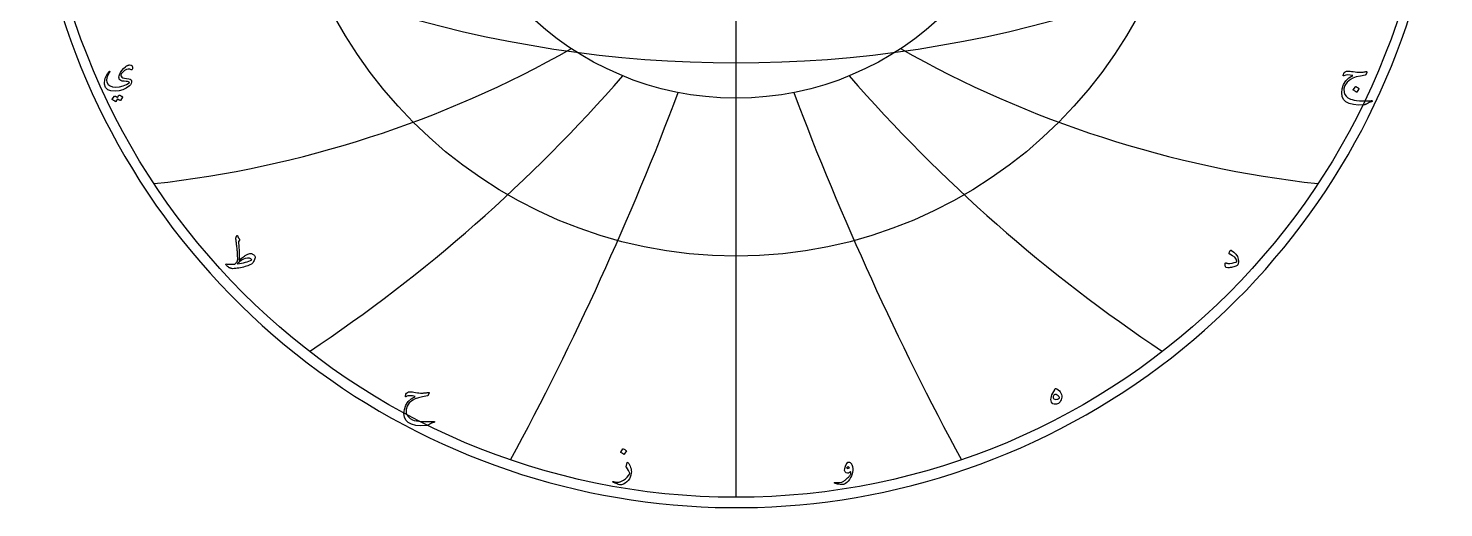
# Model space of a CAD drawing. Header units: millimetres. Extents: x -84 to 84, y -84 to 86.
# Drawn here: x -83.6 to 83.6, y -83.6 to -27.1 of the extents above; entities that cross this region are included whole.
import ezdxf

# ---------------------------------------------------------------- set-up
doc = ezdxf.new("R2010")
doc.units = ezdxf.units.MM
for name, color, linetype in [('CUT_OUTER', 1, 'Continuous'), ('ENGRAVE', 7, 'Continuous'), ('ENGRAVE_FINE', 8, 'Continuous'), ('TEXT', 5, 'Continuous')]:
    doc.layers.add(name, color=color, linetype=linetype)

msp = doc.modelspace()

# ---------------------------------------------------------------- linework, layer by layer
at = {"layer": 'CUT_OUTER'}
msp.add_arc((-0.0002, -0.0002), 83.5724, 151.523247, 87.803747, dxfattribs=at)
at = {"layer": 'ENGRAVE'}
for points in [[(0, -82.35), (0, 82.35)], [(0, -82.35), (0, -35.2859)]]:
    msp.add_lwpolyline(points, dxfattribs=at)
for radius in [82.35, 53.9054, 35.2859]:
    msp.add_circle((0, 0), radius, dxfattribs=at)
for centre, radius, start, end in [((-82.945, 82.945), 129.0951, 276.322674, 299.468021), ((82.945, 82.945), 129.0951, 240.531979, 263.677326), ((-151.8041, 87.6441), 183.3897, 303.578009, 319.00824), ((151.8041, 87.6441), 183.3897, 220.99176, 236.421991), ((-337.8638, 90.5303), 353.9117, 331.575844, 339.290959), ((337.8638, 90.5303), 353.9117, 200.709041, 208.424156)]:
    msp.add_arc(centre, radius, start, end, dxfattribs=at)
at = {"layer": 'ENGRAVE_FINE'}
msp.add_arc((0, 111.2414), 142.3637, 234.73332, 305.26668, dxfattribs=at)
at = {"layer": 'TEXT'}
for points in [[(-71.4156, -31.9326), (-71.5838, -31.8765), (-71.7715, -31.8742), (-71.9786, -31.9258), (-72.2053, -32.0313), (-72.3491, -32.132), (-72.4689, -32.2521), (-72.5647, -32.3917), (-72.6364, -32.5508), (-72.6436, -32.5826), (-72.6442, -32.6158), (-72.6384, -32.6502), (-72.626, -32.6859), (-72.5436, -32.7969), (-72.4053, -32.8807), (-72.2111, -32.9372), (-71.9611, -32.9664), (-71.7143, -32.9927), (-71.5351, -33.0404), (-71.4234, -33.1096), (-71.3793, -33.2002), (-71.3744, -33.3898), (-71.4117, -33.5586), (-71.4913, -33.7067), (-71.613, -33.8339), (-71.9997, -34.0979), (-72.4118, -34.2924), (-72.8491, -34.4174), (-73.3118, -34.4729), (-73.817, -34.4378), (-74.1949, -34.2859), (-74.4455, -34.0171), (-74.5689, -33.6313), (-74.5761, -33.4197), (-74.5455, -33.1898), (-74.4774, -32.9417), (-74.3715, -32.6755), (-74.3347, -32.6015), (-74.2968, -32.53), (-74.258, -32.4612), (-74.2183, -32.395), (-74.1772, -32.331), (-74.1345, -32.269), (-74.0902, -32.2089), (-74.0442, -32.1508), (-74.0196, -32.1268), (-73.9975, -32.117), (-73.978, -32.1216), (-73.9611, -32.1404), (-73.9517, -32.1638), (-73.9494, -32.1872), (-73.9543, -32.2106), (-73.9663, -32.2339), (-74.1799, -32.5781), (-74.3066, -32.8885), (-74.3462, -33.1651), (-74.2988, -33.408), (-74.1462, -33.6638), (-73.9222, -33.8443), (-73.6267, -33.9495), (-73.2598, -33.9794), (-72.7897, -33.9421), (-72.3663, -33.8456), (-71.9897, -33.6901), (-71.6598, -33.4755), (-71.64, -33.4573), (-71.6325, -33.4391), (-71.6374, -33.421), (-71.6546, -33.4028), (-71.7244, -33.369), (-71.8455, -33.3404), (-72.0179, -33.3171), (-72.2416, -33.2989), (-72.4692, -33.271), (-72.6429, -33.2184), (-72.7627, -33.1411), (-72.8286, -33.0391), (-72.8592, -32.9193), (-72.8676, -32.7937), (-72.854, -32.6622), (-72.8183, -32.5248), (-72.7023, -32.255), (-72.5416, -32.0067), (-72.3361, -31.7797), (-72.0858, -31.5742), (-72.0192, -31.5255), (-71.9546, -31.4833), (-71.8919, -31.4476), (-71.8312, -31.4183), (-71.7728, -31.3953), (-71.7169, -31.3781), (-71.6637, -31.3667), (-71.613, -31.3612), (-71.415, -31.3797), (-71.2936, -31.4664), (-71.2488, -31.6213), (-71.2806, -31.8443), (-71.3046, -31.9044), (-71.3351, -31.9391), (-71.3721, -31.9485), (-71.4156, -31.9326)], [(74.4884, -32.2547), (74.3637, -32.5352), (74.3524, -32.5537), (74.339, -32.5677), (74.3238, -32.5771), (74.3066, -32.582), (73.7303, -32.6729), (73.2481, -32.7846), (72.8601, -32.9171), (72.5663, -33.0703), (72.1543, -33.4063), (71.8897, -33.7755), (71.7725, -34.1778), (71.8027, -34.6132), (71.8942, -34.8489), (72.0494, -35.0573), (72.2682, -35.2385), (72.5507, -35.3924), (72.7491, -35.4612), (72.9962, -35.5171), (73.292, -35.5599), (73.6364, -35.5898), (73.8196, -35.5986), (74.0001, -35.6041), (74.178, -35.6064), (74.3533, -35.6054), (74.5254, -35.6015), (74.6936, -35.595), (74.8579, -35.5859), (75.0183, -35.5742), (75.0559, -35.5716), (75.0858, -35.5742), (75.1079, -35.582), (75.1222, -35.595), (75.13, -35.6109), (75.1326, -35.6275), (75.13, -35.6447), (75.1222, -35.6625), (75.1165, -35.6721), (75.1098, -35.6801), (75.1022, -35.6864), (75.0936, -35.6911), (75.0843, -35.6952), (75.0748, -35.6995), (75.0649, -35.7042), (75.0546, -35.7093), (74.905, -35.757), (74.7728, -35.8067), (74.6582, -35.8583), (74.5611, -35.9119), (74.4989, -35.9505), (74.4423, -35.9833), (74.3912, -36.0103), (74.3455, -36.0314), (74.3061, -36.0476), (74.2735, -36.0599), (74.2476, -36.0684), (74.2286, -36.0729), (73.5183, -36.0992), (72.9144, -36.0482), (72.4169, -35.92), (72.026, -35.7145), (71.7436, -35.4327), (71.5767, -35.0807), (71.5254, -34.6586), (71.5897, -34.1664), (71.7598, -33.6706), (72.026, -33.2482), (72.3884, -32.8992), (72.8468, -32.6235), (72.5221, -32.5615), (72.239, -32.5469), (71.9975, -32.5797), (71.7975, -32.6599), (71.7799, -32.6664), (71.7637, -32.6703), (71.7488, -32.6716), (71.7351, -32.6703), (71.7238, -32.6661), (71.7156, -32.6586), (71.7108, -32.6479), (71.7092, -32.6339), (71.7163, -32.5693), (71.7273, -32.5054), (71.7423, -32.442), (71.7611, -32.3794), (71.8273, -32.2576), (71.9325, -32.1677), (72.0767, -32.1096), (72.2598, -32.0833), (72.3757, -32.0843), (72.5208, -32.0976), (72.6952, -32.1232), (72.8988, -32.1612), (73.1088, -32.1992), (73.3027, -32.2248), (73.4803, -32.2382), (73.6416, -32.2391), (73.7192, -32.2357), (73.8014, -32.2307), (73.8881, -32.224), (73.9793, -32.2157), (74.0751, -32.2055), (74.1754, -32.193), (74.2803, -32.1782), (74.3897, -32.1612), (74.4524, -32.1593), (74.4897, -32.1742), (74.5017, -32.206), (74.4884, -32.2547)], [(-72.8702, -34.9301), (-72.8637, -34.9236), (-72.8546, -34.9197), (-72.8429, -34.9184), (-72.8286, -34.9197), (-72.7775, -34.9388), (-72.728, -34.9599), (-72.6801, -34.983), (-72.6338, -35.008), (-72.5889, -35.0352), (-72.5449, -35.0651), (-72.5019, -35.0976), (-72.4598, -35.1327), (-72.4517, -35.1434), (-72.4481, -35.1547), (-72.4491, -35.1667), (-72.4546, -35.1794), (-72.704, -35.5742), (-72.7108, -35.5794), (-72.7208, -35.5794), (-72.7342, -35.5742), (-72.7507, -35.5638), (-72.7621, -35.5542), (-72.7806, -35.5411), (-72.8062, -35.5244), (-72.839, -35.5041), (-72.8793, -35.4799), (-72.9273, -35.4515), (-72.9832, -35.4189), (-73.0468, -35.382), (-73.2442, -35.6885), (-73.2533, -35.6979), (-73.265, -35.7002), (-73.2793, -35.6953), (-73.2962, -35.6833), (-73.3108, -35.6729), (-73.3338, -35.6573), (-73.3653, -35.6366), (-73.4053, -35.6106), (-73.4543, -35.5794), (-73.5131, -35.543), (-73.5816, -35.5015), (-73.6598, -35.4547), (-73.6679, -35.4469), (-73.6715, -35.4391), (-73.6705, -35.4314), (-73.665, -35.4236), (-73.4105, -35.0443), (-73.404, -35.0378), (-73.3949, -35.0339), (-73.3832, -35.0327), (-73.3689, -35.0339), (-73.3254, -35.0481), (-73.2832, -35.0645), (-73.2423, -35.0831), (-73.2027, -35.1041), (-73.1644, -35.127), (-73.1273, -35.1515), (-73.0916, -35.1776), (-73.0572, -35.2054)], [(73.1481, -33.9378), (73.1546, -33.9313), (73.1637, -33.9274), (73.1754, -33.9262), (73.1897, -33.9274), (73.2907, -33.9684), (73.3858, -34.0184), (73.4751, -34.0775), (73.5585, -34.1456), (73.5666, -34.156), (73.5702, -34.1664), (73.5692, -34.1768), (73.5637, -34.1872), (73.3196, -34.582), (73.3105, -34.5914), (73.2988, -34.5937), (73.2845, -34.5888), (73.2676, -34.5768), (73.253, -34.5664), (73.2299, -34.5508), (73.1984, -34.5301), (73.1585, -34.5041), (73.1095, -34.4729), (73.0507, -34.4365), (72.9822, -34.395), (72.904, -34.3482), (72.8936, -34.3404), (72.8884, -34.3326), (72.8884, -34.3249), (72.8936, -34.3171)], [(-59.0666, -51.7634), (-59.0419, -51.7069), (-59.0198, -51.6569), (-59.0003, -51.6134), (-58.9835, -51.5763), (-58.9695, -51.5461), (-58.9588, -51.5231), (-58.9513, -51.5072), (-58.9471, -51.4984), (-58.9383, -51.4871), (-58.9276, -51.4789), (-58.9149, -51.4741), (-58.9003, -51.4724), (-58.8883, -51.4744), (-58.8783, -51.4802), (-58.8701, -51.49), (-58.864, -51.5036), (-58.8367, -51.5698), (-58.812, -51.6283), (-58.7899, -51.6789), (-58.7705, -51.7218), (-58.7593, -51.7406), (-58.7464, -51.7608), (-58.732, -51.7822), (-58.7159, -51.8049), (-58.6979, -51.8289), (-58.6776, -51.8543), (-58.655, -51.8809), (-58.6302, -51.9088), (-58.6146, -51.9371), (-58.6094, -51.9647), (-58.6146, -51.9916), (-58.6302, -52.0179), (-58.7289, -52.1478), (-58.7422, -52.1689), (-58.751, -52.1906), (-58.7552, -52.213), (-58.7549, -52.2361), (-58.7042, -52.8078), (-58.6718, -53.2712), (-58.6575, -53.626), (-58.6614, -53.8725), (-58.6667, -53.9645), (-58.6724, -54.0484), (-58.6784, -54.1242), (-58.6847, -54.1919), (-58.6914, -54.2518), (-58.6984, -54.3043), (-58.7057, -54.3492), (-58.7133, -54.3867), (-58.558, -54.2679), (-58.414, -54.1608), (-58.2813, -54.0653), (-58.1601, -53.9815), (-58.0505, -53.9091), (-57.9529, -53.8478), (-57.8674, -53.7975), (-57.7938, -53.7582), (-57.663, -53.6997), (-57.5406, -53.6543), (-57.4266, -53.6218), (-57.3211, -53.6023), (-57.2653, -53.6007), (-57.2068, -53.6114), (-57.1458, -53.6345), (-57.0821, -53.6699), (-56.9562, -53.7591), (-56.864, -53.8452), (-56.8055, -53.928), (-56.7808, -54.0075), (-56.7825, -54.0962), (-56.8029, -54.1958), (-56.8422, -54.3066), (-56.9003, -54.4283), (-56.9653, -54.5481), (-57.025, -54.6478), (-57.0795, -54.7273), (-57.1289, -54.7867), (-57.2302, -54.8617), (-57.4042, -54.9465), (-57.651, -55.041), (-57.9705, -55.1452), (-58.1485, -55.1968), (-58.3296, -55.2426), (-58.5135, -55.2825), (-58.7003, -55.3166), (-58.8895, -55.3452), (-59.0802, -55.3686), (-59.2726, -55.3868), (-59.4666, -55.3997), (-59.5375, -55.3855), (-59.6049, -55.3686), (-59.6687, -55.3491), (-59.7289, -55.327), (-59.7862, -55.3023), (-59.8412, -55.2751), (-59.894, -55.2452), (-59.9445, -55.2127), (-60.0331, -55.1478), (-60.1068, -55.0829), (-60.1656, -55.0179), (-60.2094, -54.953), (-60.2335, -54.8991), (-60.238, -54.8621), (-60.2231, -54.8419), (-60.1887, -54.8387), (-60.0914, -54.8502), (-59.9867, -54.8588), (-59.8745, -54.8645), (-59.7549, -54.8673), (-59.6278, -54.8671), (-59.4932, -54.864), (-59.3511, -54.858), (-59.2016, -54.8491), (-58.8588, -54.5114), (-58.8524, -54.3757), (-58.849, -54.2387), (-58.8485, -54.1004), (-58.851, -53.9608), (-58.856, -53.8195), (-58.8633, -53.6764), (-58.8729, -53.5312), (-58.8847, -53.3841), (-58.8981, -53.2385), (-58.912, -53.0978), (-58.9266, -52.9619), (-58.9419, -52.8309), (-58.9572, -52.7044), (-58.9718, -52.5822), (-58.9857, -52.4642), (-58.999, -52.3504), (-59.0115, -52.245), (-59.0231, -52.1523), (-59.0336, -52.0723), (-59.0432, -52.0049), (-59.0518, -51.9499), (-59.0594, -51.9069), (-59.0661, -51.8759), (-59.0718, -51.8569), (-59.0753, -51.8354), (-59.0757, -51.8127), (-59.0727, -51.7887), (-59.0666, -51.7634)], [(58.225, -53.5815), (58.2456, -53.5197), (58.2659, -53.464), (58.2859, -53.4145), (58.3055, -53.3712), (58.3245, -53.3337), (58.3425, -53.3017), (58.3596, -53.2752), (58.3757, -53.2543), (58.4007, -53.2341), (58.4289, -53.2257), (58.4604, -53.2289), (58.4951, -53.2439), (58.8026, -53.4501), (59.0393, -53.6893), (59.2052, -53.9617), (59.3003, -54.2673), (59.3136, -54.3546), (59.3224, -54.44), (59.3266, -54.5234), (59.3263, -54.6049), (59.3211, -54.6838), (59.3107, -54.7595), (59.2951, -54.8319), (59.2744, -54.901), (59.2559, -54.938), (59.2315, -54.9712), (59.2013, -55.0004), (59.1653, -55.0257), (59.0412, -55.0864), (58.9133, -55.1387), (58.7815, -55.1825), (58.6458, -55.2179), (58.5068, -55.2455), (58.3653, -55.266), (58.2211, -55.2793), (58.0744, -55.2855), (57.9003, -55.2562), (57.7938, -55.1582), (57.7549, -54.9913), (57.7834, -54.7556), (57.7932, -54.7299), (57.8068, -54.7101), (57.8244, -54.6962), (57.8458, -54.688), (57.8643, -54.6903), (57.8834, -54.6971), (57.9032, -54.7085), (57.9237, -54.7244), (57.987, -54.7585), (58.0731, -54.7777), (58.1818, -54.7819), (58.3133, -54.7712), (58.5987, -54.7296), (58.8315, -54.6829), (59.0117, -54.6309), (59.1393, -54.5738), (59.1458, -54.566), (59.1497, -54.553), (59.151, -54.5348), (59.1497, -54.5114), (59.0617, -54.266), (58.8912, -54.0491), (58.6383, -53.8608), (58.3029, -53.701), (58.2591, -53.678), (58.2315, -53.6504), (58.2201, -53.6182), (58.225, -53.5815)], [(-57.9549, -54.1945), (-58.1558, -54.278), (-58.3796, -54.4088), (-58.626, -54.5871), (-58.8951, -54.8127), (-58.6343, -54.7804), (-58.3867, -54.7406), (-58.1524, -54.6934), (-57.9315, -54.6387), (-57.7242, -54.5772), (-57.5308, -54.5095), (-57.3515, -54.4356), (-57.186, -54.3556), (-57.2984, -54.2169), (-57.464, -54.1439), (-57.6828, -54.1364), (-57.9549, -54.1945)], [(-36.2519, -70.078), (-36.3766, -70.3585), (-36.388, -70.377), (-36.4013, -70.391), (-36.4165, -70.4004), (-36.4337, -70.4052), (-37.0101, -70.4962), (-37.4922, -70.6078), (-37.8802, -70.7403), (-38.174, -70.8936), (-38.586, -71.2296), (-38.8506, -71.5988), (-38.9679, -72.001), (-38.9377, -72.4364), (-38.8461, -72.6721), (-38.6909, -72.8806), (-38.4721, -73.0618), (-38.1896, -73.2157), (-37.9912, -73.2845), (-37.7441, -73.3403), (-37.4484, -73.3832), (-37.1039, -73.4131), (-36.9208, -73.4218), (-36.7402, -73.4273), (-36.5623, -73.4296), (-36.387, -73.4286), (-36.2149, -73.4247), (-36.0467, -73.4183), (-35.8824, -73.4092), (-35.7221, -73.3975), (-35.6844, -73.3949), (-35.6545, -73.3975), (-35.6324, -73.4053), (-35.6182, -73.4183), (-35.6104, -73.4342), (-35.6078, -73.4507), (-35.6104, -73.4679), (-35.6182, -73.4858), (-35.6238, -73.4954), (-35.6305, -73.5033), (-35.6381, -73.5097), (-35.6467, -73.5144), (-35.656, -73.5184), (-35.6656, -73.5228), (-35.6755, -73.5275), (-35.6857, -73.5325), (-35.8354, -73.5803), (-35.9675, -73.6299), (-36.0821, -73.6816), (-36.1792, -73.7351), (-36.2414, -73.7738), (-36.298, -73.8066), (-36.3492, -73.8335), (-36.3948, -73.8546), (-36.4342, -73.8709), (-36.4669, -73.8832), (-36.4927, -73.8916), (-36.5117, -73.8962), (-37.2221, -73.9225), (-37.826, -73.8715), (-38.3234, -73.7433), (-38.7143, -73.5377), (-38.9968, -73.2559), (-39.1636, -72.904), (-39.2149, -72.4819), (-39.1506, -71.9897), (-38.9805, -71.4939), (-38.7143, -71.0715), (-38.3519, -70.7225), (-37.8935, -70.4468), (-38.2182, -70.3848), (-38.5013, -70.3702), (-38.7429, -70.403), (-38.9429, -70.4832), (-38.9604, -70.4897), (-38.9766, -70.4936), (-38.9916, -70.4949), (-39.0052, -70.4936), (-39.0166, -70.4893), (-39.0247, -70.4819), (-39.0295, -70.4712), (-39.0312, -70.4572), (-39.024, -70.3926), (-39.013, -70.3286), (-38.9981, -70.2653), (-38.9792, -70.2026), (-38.913, -70.0809), (-38.8078, -69.991), (-38.6636, -69.9328), (-38.4805, -69.9065), (-38.3646, -69.9075), (-38.2195, -69.9208), (-38.0451, -69.9465), (-37.8416, -69.9845), (-37.6315, -70.0225), (-37.4377, -70.0481), (-37.2601, -70.0614), (-37.0987, -70.0624), (-37.0211, -70.059), (-36.9389, -70.0539), (-36.8523, -70.0473), (-36.761, -70.039), (-36.6652, -70.0288), (-36.5649, -70.0163), (-36.46, -70.0015), (-36.3506, -69.9845), (-36.288, -69.9825), (-36.2506, -69.9975), (-36.2386, -70.0293), (-36.2519, -70.078)], [(37.6857, -69.5585), (37.7302, -69.538), (37.7805, -69.5338), (37.8367, -69.5458), (37.8987, -69.5741), (38.0529, -69.6773), (38.1831, -69.7949), (38.2893, -69.9267), (38.3714, -70.0728), (38.4282, -70.2251), (38.4584, -70.3806), (38.462, -70.5393), (38.439, -70.7014), (38.3971, -70.8491), (38.339, -70.9806), (38.2646, -71.0958), (38.174, -71.1949), (38.0717, -71.2744), (37.9623, -71.3312), (37.8458, -71.3653), (37.7221, -71.3767), (37.5604, -71.365), (37.4286, -71.3195), (37.3266, -71.2403), (37.2545, -71.1273), (37.2114, -70.99), (37.1961, -70.8325), (37.2088, -70.6549), (37.2493, -70.4572), (37.3152, -70.252), (37.4039, -70.0572), (37.5152, -69.8728), (37.6493, -69.6988), (37.6539, -69.6906), (37.6571, -69.6767), (37.6591, -69.6569), (37.6597, -69.6312), (37.6614, -69.6033), (37.6662, -69.5819), (37.6743, -69.5669), (37.6857, -69.5585)], [(38.1792, -70.6754), (38.201, -70.6481), (38.2039, -70.613), (38.188, -70.5702), (38.1532, -70.5195), (38.0328, -70.3884), (37.9156, -70.2962), (37.8016, -70.2429), (37.6909, -70.2286), (37.6383, -70.238), (37.5896, -70.2663), (37.5448, -70.3134), (37.5039, -70.3793), (37.4711, -70.4504), (37.4506, -70.513), (37.4425, -70.5673), (37.4467, -70.613), (37.4831, -70.6971), (37.5454, -70.7572), (37.6338, -70.7932), (37.748, -70.8053), (37.8743, -70.7971), (37.9883, -70.7728), (38.0899, -70.7322), (38.1792, -70.6754)], [(-13.364, -76.6396), (-13.3575, -76.6331), (-13.3484, -76.6292), (-13.3367, -76.6279), (-13.3224, -76.6292), (-13.2215, -76.6701), (-13.1263, -76.7201), (-13.037, -76.7792), (-12.9536, -76.8474), (-12.9455, -76.8578), (-12.9419, -76.8682), (-12.9429, -76.8786), (-12.9484, -76.889), (-13.1926, -77.2838), (-13.2017, -77.2932), (-13.2133, -77.2955), (-13.2276, -77.2906), (-13.2445, -77.2786), (-13.2591, -77.2682), (-13.2822, -77.2526), (-13.3137, -77.2318), (-13.3536, -77.2058), (-13.4026, -77.1747), (-13.4614, -77.1383), (-13.5299, -77.0967), (-13.6082, -77.05), (-13.6185, -77.0422), (-13.6237, -77.0344), (-13.6237, -77.0266), (-13.6185, -77.0188)], [(-12.8341, -78.2552), (-12.8312, -78.2458), (-12.8276, -78.2383), (-12.8234, -78.2328), (-12.8185, -78.2292), (-12.8039, -78.2279), (-12.7861, -78.2344), (-12.765, -78.2487), (-12.7406, -78.2708), (-12.6458, -78.3834), (-12.564, -78.5136), (-12.4952, -78.6614), (-12.4393, -78.8266), (-12.3958, -79.0046), (-12.3692, -79.1799), (-12.3594, -79.3526), (-12.3666, -79.5227), (-12.4127, -79.7468), (-12.4887, -79.9617), (-12.5945, -80.1675), (-12.7302, -80.3643), (-12.8926, -80.5426), (-13.0783, -80.6877), (-13.2874, -80.7997), (-13.5198, -80.8786), (-13.5822, -80.8919), (-13.6445, -80.8955), (-13.7069, -80.8893), (-13.7692, -80.8734), (-13.9129, -80.8232), (-14.0426, -80.7766), (-14.1583, -80.7336), (-14.2601, -80.6942), (-14.3476, -80.6583), (-14.4205, -80.626), (-14.4788, -80.5973), (-14.5224, -80.5721), (-14.5315, -80.5643), (-14.538, -80.5565), (-14.5419, -80.5487), (-14.5432, -80.5409), (-14.5422, -80.5309), (-14.5393, -80.5214), (-14.5345, -80.5127), (-14.5276, -80.5046), (-14.5189, -80.4984), (-14.5082, -80.4955), (-14.4955, -80.4958), (-14.4809, -80.4994), (-14.3919, -80.5232), (-14.3069, -80.5429), (-14.2257, -80.5583), (-14.1484, -80.5695), (-14.0744, -80.5765), (-14.003, -80.5792), (-13.9341, -80.5778), (-13.8679, -80.5721), (-13.8018, -80.5615), (-13.7335, -80.5455), (-13.6629, -80.5239), (-13.59, -80.4968), (-13.5148, -80.4638), (-13.4374, -80.4247), (-13.3577, -80.3794), (-13.2757, -80.3279), (-13.0455, -80.1624), (-12.8484, -79.9825), (-12.6844, -79.7883), (-12.5536, -79.5799), (-12.5452, -79.563), (-12.5406, -79.5435), (-12.54, -79.5214), (-12.5432, -79.4968), (-12.5978, -79.351), (-12.6835, -79.189), (-12.8004, -79.0107), (-12.9484, -78.8162), (-12.9549, -78.8039), (-12.9588, -78.7929), (-12.9601, -78.7831), (-12.9588, -78.7747)], [(12.9146, -78.6968), (13.0094, -78.4766), (13.112, -78.3201), (13.2224, -78.2273), (13.3406, -78.1981), (13.4146, -78.211), (13.4861, -78.25), (13.5549, -78.3149), (13.6211, -78.4058), (13.653, -78.4584), (13.6809, -78.5123), (13.7049, -78.5675), (13.725, -78.624), (13.7422, -78.6821), (13.7575, -78.7422), (13.7708, -78.8042), (13.7822, -78.8682), (13.7929, -79.0107), (13.7835, -79.1786), (13.7539, -79.3718), (13.7043, -79.5903), (13.6309, -79.8166), (13.5302, -80.0331), (13.4023, -80.24), (13.2471, -80.437), (13.0844, -80.6088), (12.9393, -80.7344), (12.8117, -80.814), (12.7017, -80.8474), (12.5893, -80.8533), (12.4601, -80.85), (12.314, -80.8377), (12.151, -80.8163), (12.0684, -80.8028), (11.9919, -80.7883), (11.9216, -80.7729), (11.8575, -80.7565), (11.7992, -80.7398), (11.7465, -80.7234), (11.6992, -80.7073), (11.6575, -80.6916), (11.6328, -80.6779), (11.6159, -80.663), (11.6068, -80.6468), (11.6055, -80.6292), (11.6137, -80.6117), (11.6276, -80.6007), (11.6474, -80.5961), (11.6731, -80.5981), (11.8734, -80.6176), (12.0692, -80.6189), (12.2604, -80.602), (12.4471, -80.5669), (12.5047, -80.549), (12.5685, -80.5214), (12.6385, -80.4841), (12.7146, -80.437), (12.7969, -80.3802), (12.8854, -80.3137), (12.9801, -80.2374), (13.0809, -80.1513), (13.1796, -80.0624), (13.2679, -79.9773), (13.3458, -79.8961), (13.4133, -79.8188), (13.4702, -79.7451), (13.5159, -79.6747), (13.5507, -79.6075), (13.5744, -79.5435), (13.5607, -79.4468), (13.5458, -79.3747), (13.5296, -79.3273), (13.512, -79.3046), (13.4065, -79.4289), (13.2874, -79.4955), (13.1546, -79.5042), (13.0081, -79.4552), (12.8874, -79.3494), (12.8315, -79.1877), (12.8406, -78.9701), (12.9146, -78.6968)], [(13.3874, -78.889), (13.3107, -78.7961), (13.2315, -78.7617), (13.1497, -78.7857), (13.0653, -78.8682), (13.1341, -78.924), (13.2107, -78.9461), (13.2952, -78.9344), (13.3874, -78.889)]]:
    msp.add_lwpolyline(points, close=True, dxfattribs=at)

doc.saveas('drawing.dxf')
